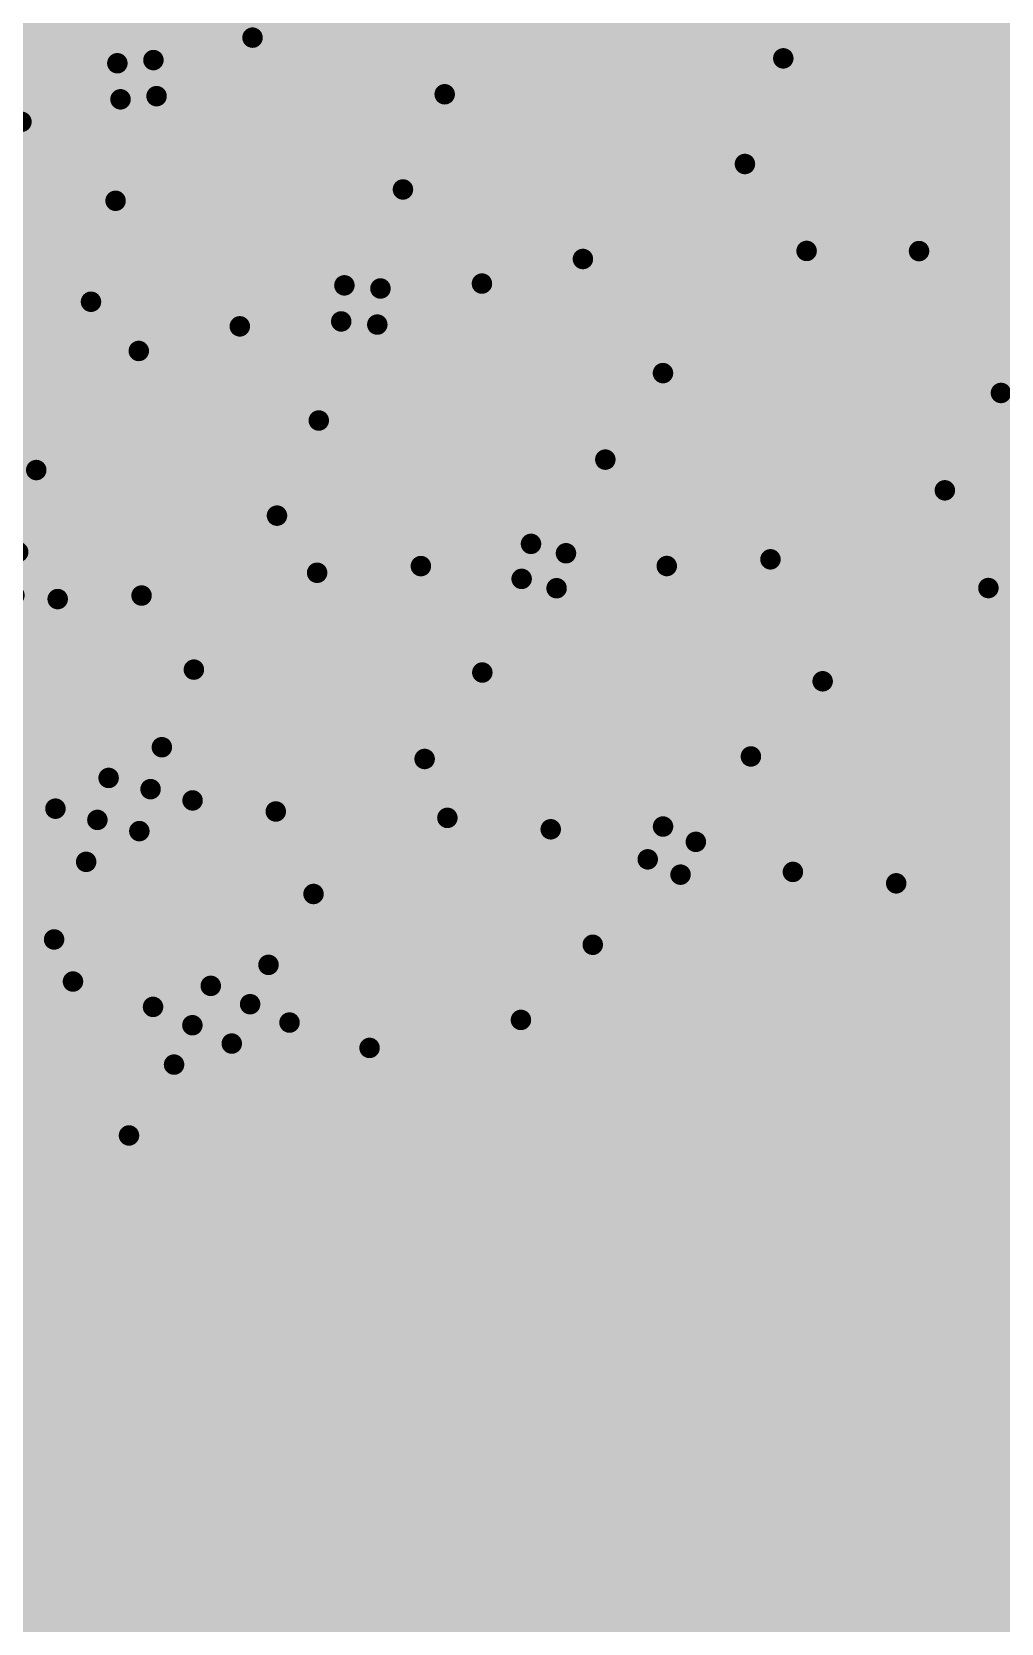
# Model space of a CAD drawing. Header units: millimetres. Extents: x 169 to 355, y 129 to 253.
# Drawn here: x 317.95 to 322.68, y 156.49 to 164.26 of the extents above; entities that cross this region are included whole.
import ezdxf

# ---------------------------------------------------------------- set-up
doc = ezdxf.new("R2010")
doc.units = ezdxf.units.MM
for name, color, linetype in [('BottomLayer', 5, 'Continuous'), ('BottomOverlay', 54, 'Continuous'), ('BottomPaste', 16, 'Continuous'), ('BottomSolder', 6, 'Continuous'), ('Mechanical1', 6, 'Continuous'), ('Mechanical15', 56, 'Continuous'), ('TopOverlay', 2, 'Continuous')]:
    doc.layers.add(name, color=color, linetype=linetype)

# ---------------------------------------------------------------- blocks, each defined once
blk = doc.blocks.new('R0603_NOSILK_B_962')
at = {"layer": 'BottomLayer'}
for points in [[(-0.45, -0.45), (-0.45, 0.45), (-1.05, -0.45), (-1.05, 0.45)], [(1.1, -0.45), (1.1, 0.45), (0.5, -0.45), (0.5, 0.45)]]:
    blk.add_solid(points, dxfattribs=at)
at = {"layer": 'BottomPaste'}
for points in [[(-0.45, -0.45), (-0.45, 0.45), (-1.05, -0.45), (-1.05, 0.45)], [(1.1, -0.45), (1.1, 0.45), (0.5, -0.45), (0.5, 0.45)]]:
    blk.add_solid(points, dxfattribs=at)
at = {"layer": 'BottomSolder'}
for points in [[(-0.3484, -0.5516), (-0.3484, 0.5516), (-1.1516, -0.5516), (-1.1516, 0.5516)], [(1.2016, -0.5516), (1.2016, 0.5516), (0.3984, -0.5516), (0.3984, 0.5516)]]:
    blk.add_solid(points, dxfattribs=at)
at = {"layer": 'Mechanical1', "const_width": 0.1}
for points in [[(-0.7999, 0.3998), (0.8002, 0.3998)], [(-0.7999, 0.3998), (-0.7999, -0.4002)], [(0.8002, 0.3998), (0.8002, -0.4002)], [(-0.7999, -0.4002), (0.8002, -0.4002)]]:
    blk.add_lwpolyline(points, dxfattribs=at)
at = {"layer": 'Mechanical1', "const_width": 0.05}
for points in [[(-0.8249, 0.3998, 1), (-0.7749, 0.3998, 1)], [(-0.8249, 0.3998, 1), (-0.7749, 0.3998, 1)], [(0.7752, 0.3998, 1), (0.8252, 0.3998, 1)], [(0.7752, 0.3998, 1), (0.8252, 0.3998, 1)], [(-0.8249, -0.4002, 1), (-0.7749, -0.4002, 1)], [(-0.8249, -0.4002, 1), (-0.7749, -0.4002, 1)], [(0.7752, -0.4002, 1), (0.8252, -0.4002, 1)], [(0.7752, -0.4002, 1), (0.8252, -0.4002, 1)]]:
    blk.add_lwpolyline(points, format="xyb", close=True, dxfattribs=at)
at = {"layer": 'Mechanical15', "const_width": 0.1}
for points in [[(-1.275, 0.675), (1.325, 0.675)], [(-1.275, 0.675), (-1.275, -0.675)], [(1.325, 0.675), (1.325, -0.675)], [(0, 0.15), (0, -0.15)], [(-0.15, 0), (0.15, 0)], [(-1.275, -0.675), (1.325, -0.675)]]:
    blk.add_lwpolyline(points, dxfattribs=at)
at = {"layer": 'Mechanical15', "const_width": 0.05}
for points in [[(-1.3, 0.675, 1), (-1.25, 0.675, 1)], [(-1.3, 0.675, 1), (-1.25, 0.675, 1)], [(1.3, 0.675, 1), (1.35, 0.675, 1)], [(1.3, 0.675, 1), (1.35, 0.675, 1)], [(-0.025, 0.15, 1), (0.025, 0.15, 1)], [(-0.175, 0, 1), (-0.125, 0, 1)], [(0.125, 0, 1), (0.175, 0, 1)], [(-0.025, -0.15, 1), (0.025, -0.15, 1)], [(-1.3, -0.675, 1), (-1.25, -0.675, 1)], [(-1.3, -0.675, 1), (-1.25, -0.675, 1)], [(1.3, -0.675, 1), (1.35, -0.675, 1)], [(1.3, -0.675, 1), (1.35, -0.675, 1)]]:
    blk.add_lwpolyline(points, format="xyb", close=True, dxfattribs=at)
blk = doc.blocks.new('R0603_NOSILK_B_963')
at = {"layer": 'BottomLayer'}
for points in [[(-0.45, -0.45), (-0.45, 0.45), (-1.05, -0.45), (-1.05, 0.45)], [(1.1, -0.45), (1.1, 0.45), (0.5, -0.45), (0.5, 0.45)]]:
    blk.add_solid(points, dxfattribs=at)
at = {"layer": 'BottomPaste'}
for points in [[(-0.45, -0.45), (-0.45, 0.45), (-1.05, -0.45), (-1.05, 0.45)], [(1.1, -0.45), (1.1, 0.45), (0.5, -0.45), (0.5, 0.45)]]:
    blk.add_solid(points, dxfattribs=at)
at = {"layer": 'BottomSolder'}
for points in [[(-0.3484, -0.5516), (-0.3484, 0.5516), (-1.1516, -0.5516), (-1.1516, 0.5516)], [(1.2016, -0.5516), (1.2016, 0.5516), (0.3984, -0.5516), (0.3984, 0.5516)]]:
    blk.add_solid(points, dxfattribs=at)
at = {"layer": 'Mechanical1', "const_width": 0.1}
for points in [[(-0.7999, 0.3998), (0.8002, 0.3998)], [(-0.7999, 0.3998), (-0.7999, -0.4002)], [(0.8002, 0.3998), (0.8002, -0.4002)], [(-0.7999, -0.4002), (0.8002, -0.4002)]]:
    blk.add_lwpolyline(points, dxfattribs=at)
at = {"layer": 'Mechanical1', "const_width": 0.05}
for points in [[(-0.8249, 0.3998, 1), (-0.7749, 0.3998, 1)], [(-0.8249, 0.3998, 1), (-0.7749, 0.3998, 1)], [(0.7752, 0.3998, 1), (0.8252, 0.3998, 1)], [(0.7752, 0.3998, 1), (0.8252, 0.3998, 1)], [(-0.8249, -0.4002, 1), (-0.7749, -0.4002, 1)], [(-0.8249, -0.4002, 1), (-0.7749, -0.4002, 1)], [(0.7752, -0.4002, 1), (0.8252, -0.4002, 1)], [(0.7752, -0.4002, 1), (0.8252, -0.4002, 1)]]:
    blk.add_lwpolyline(points, format="xyb", close=True, dxfattribs=at)
at = {"layer": 'Mechanical15', "const_width": 0.1}
for points in [[(-1.275, 0.675), (1.325, 0.675)], [(-1.275, 0.675), (-1.275, -0.675)], [(1.325, 0.675), (1.325, -0.675)], [(0, 0.15), (0, -0.15)], [(-0.15, 0), (0.15, 0)], [(-1.275, -0.675), (1.325, -0.675)]]:
    blk.add_lwpolyline(points, dxfattribs=at)
at = {"layer": 'Mechanical15', "const_width": 0.05}
for points in [[(-1.3, 0.675, 1), (-1.25, 0.675, 1)], [(-1.3, 0.675, 1), (-1.25, 0.675, 1)], [(1.3, 0.675, 1), (1.35, 0.675, 1)], [(1.3, 0.675, 1), (1.35, 0.675, 1)], [(-0.025, 0.15, 1), (0.025, 0.15, 1)], [(-0.175, 0, 1), (-0.125, 0, 1)], [(0.125, 0, 1), (0.175, 0, 1)], [(-0.025, -0.15, 1), (0.025, -0.15, 1)], [(-1.3, -0.675, 1), (-1.25, -0.675, 1)], [(-1.3, -0.675, 1), (-1.25, -0.675, 1)], [(1.3, -0.675, 1), (1.35, -0.675, 1)], [(1.3, -0.675, 1), (1.35, -0.675, 1)]]:
    blk.add_lwpolyline(points, format="xyb", close=True, dxfattribs=at)
blk = doc.blocks.new('R0603_NOSILK_B_964')
at = {"layer": 'BottomLayer'}
for points in [[(-0.45, -0.45), (-0.45, 0.45), (-1.05, -0.45), (-1.05, 0.45)], [(1.1, -0.45), (1.1, 0.45), (0.5, -0.45), (0.5, 0.45)]]:
    blk.add_solid(points, dxfattribs=at)
at = {"layer": 'BottomPaste'}
for points in [[(-0.45, -0.45), (-0.45, 0.45), (-1.05, -0.45), (-1.05, 0.45)], [(1.1, -0.45), (1.1, 0.45), (0.5, -0.45), (0.5, 0.45)]]:
    blk.add_solid(points, dxfattribs=at)
at = {"layer": 'BottomSolder'}
for points in [[(-0.3484, -0.5516), (-0.3484, 0.5516), (-1.1516, -0.5516), (-1.1516, 0.5516)], [(1.2016, -0.5516), (1.2016, 0.5516), (0.3984, -0.5516), (0.3984, 0.5516)]]:
    blk.add_solid(points, dxfattribs=at)
at = {"layer": 'Mechanical1', "const_width": 0.1}
for points in [[(-0.7999, 0.3998), (0.8002, 0.3998)], [(-0.7999, 0.3998), (-0.7999, -0.4002)], [(0.8002, 0.3998), (0.8002, -0.4002)], [(-0.7999, -0.4002), (0.8002, -0.4002)]]:
    blk.add_lwpolyline(points, dxfattribs=at)
at = {"layer": 'Mechanical1', "const_width": 0.05}
for points in [[(-0.8249, 0.3998, 1), (-0.7749, 0.3998, 1)], [(-0.8249, 0.3998, 1), (-0.7749, 0.3998, 1)], [(0.7752, 0.3998, 1), (0.8252, 0.3998, 1)], [(0.7752, 0.3998, 1), (0.8252, 0.3998, 1)], [(-0.8249, -0.4002, 1), (-0.7749, -0.4002, 1)], [(-0.8249, -0.4002, 1), (-0.7749, -0.4002, 1)], [(0.7752, -0.4002, 1), (0.8252, -0.4002, 1)], [(0.7752, -0.4002, 1), (0.8252, -0.4002, 1)]]:
    blk.add_lwpolyline(points, format="xyb", close=True, dxfattribs=at)
at = {"layer": 'Mechanical15', "const_width": 0.1}
for points in [[(-1.275, 0.675), (1.325, 0.675)], [(-1.275, 0.675), (-1.275, -0.675)], [(1.325, 0.675), (1.325, -0.675)], [(0, 0.15), (0, -0.15)], [(-0.15, 0), (0.15, 0)], [(-1.275, -0.675), (1.325, -0.675)]]:
    blk.add_lwpolyline(points, dxfattribs=at)
at = {"layer": 'Mechanical15', "const_width": 0.05}
for points in [[(-1.3, 0.675, 1), (-1.25, 0.675, 1)], [(-1.3, 0.675, 1), (-1.25, 0.675, 1)], [(1.3, 0.675, 1), (1.35, 0.675, 1)], [(1.3, 0.675, 1), (1.35, 0.675, 1)], [(-0.025, 0.15, 1), (0.025, 0.15, 1)], [(-0.175, 0, 1), (-0.125, 0, 1)], [(0.125, 0, 1), (0.175, 0, 1)], [(-0.025, -0.15, 1), (0.025, -0.15, 1)], [(-1.3, -0.675, 1), (-1.25, -0.675, 1)], [(-1.3, -0.675, 1), (-1.25, -0.675, 1)], [(1.3, -0.675, 1), (1.35, -0.675, 1)], [(1.3, -0.675, 1), (1.35, -0.675, 1)]]:
    blk.add_lwpolyline(points, format="xyb", close=True, dxfattribs=at)
blk = doc.blocks.new('R0402_NOSILK_B_965')
at = {"layer": 'BottomLayer'}
for points in [[(-0.25, -0.3), (-0.25, 0.3), (-0.75, -0.3), (-0.75, 0.3)], [(0.75, -0.3), (0.75, 0.3), (0.25, -0.3), (0.25, 0.3)]]:
    blk.add_solid(points, dxfattribs=at)
at = {"layer": 'BottomPaste'}
for points in [[(-0.25, -0.3), (-0.25, 0.3), (-0.75, -0.3), (-0.75, 0.3)], [(0.75, -0.3), (0.75, 0.3), (0.25, -0.3), (0.25, 0.3)]]:
    blk.add_solid(points, dxfattribs=at)
at = {"layer": 'BottomSolder'}
for points in [[(-0.1484, -0.4016), (-0.1484, 0.4016), (-0.8516, -0.4016), (-0.8516, 0.4016)], [(0.8516, -0.4016), (0.8516, 0.4016), (0.1484, -0.4016), (0.1484, 0.4016)]]:
    blk.add_solid(points, dxfattribs=at)
at = {"layer": 'Mechanical1', "const_width": 0.1}
for points in [[(-0.52, 0.2999), (-0.52, -0.3001)], [(-0.52, 0.2999), (0.5201, 0.2999)], [(0.5201, 0.2999), (0.5201, -0.3001)], [(-0.52, -0.3001), (0.5201, -0.3001)]]:
    blk.add_lwpolyline(points, dxfattribs=at)
at = {"layer": 'Mechanical1', "const_width": 0.05}
for points in [[(-0.545, 0.2999, 1), (-0.495, 0.2999, 1)], [(-0.545, 0.2999, 1), (-0.495, 0.2999, 1)], [(0.4951, 0.2999, 1), (0.5451, 0.2999, 1)], [(0.4951, 0.2999, 1), (0.5451, 0.2999, 1)], [(-0.545, -0.3001, 1), (-0.495, -0.3001, 1)], [(-0.545, -0.3001, 1), (-0.495, -0.3001, 1)], [(0.4951, -0.3001, 1), (0.5451, -0.3001, 1)], [(0.4951, -0.3001, 1), (0.5451, -0.3001, 1)]]:
    blk.add_lwpolyline(points, format="xyb", close=True, dxfattribs=at)
at = {"layer": 'Mechanical15', "const_width": 0.1}
for points in [[(-0.975, 0.525), (-0.975, -0.525)], [(-0.975, 0.525), (0.975, 0.525)], [(0.975, 0.525), (0.975, -0.525)], [(0, 0.125), (0, -0.125)], [(-0.125, 0), (0.125, 0)], [(-0.975, -0.525), (0.975, -0.525)]]:
    blk.add_lwpolyline(points, dxfattribs=at)
at = {"layer": 'Mechanical15', "const_width": 0.05}
for points in [[(-1, 0.525, 1), (-0.95, 0.525, 1)], [(-1, 0.525, 1), (-0.95, 0.525, 1)], [(0.95, 0.525, 1), (1, 0.525, 1)], [(0.95, 0.525, 1), (1, 0.525, 1)], [(-0.025, 0.125, 1), (0.025, 0.125, 1)], [(-0.15, 0, 1), (-0.1, 0, 1)], [(0.1, 0, 1), (0.15, 0, 1)], [(-0.025, -0.125, 1), (0.025, -0.125, 1)], [(-1, -0.525, 1), (-0.95, -0.525, 1)], [(-1, -0.525, 1), (-0.95, -0.525, 1)], [(0.95, -0.525, 1), (1, -0.525, 1)], [(0.95, -0.525, 1), (1, -0.525, 1)]]:
    blk.add_lwpolyline(points, format="xyb", close=True, dxfattribs=at)
blk = doc.blocks.new('R0402_NOSILK_B_966')
at = {"layer": 'BottomLayer'}
for points in [[(-0.25, -0.3), (-0.25, 0.3), (-0.75, -0.3), (-0.75, 0.3)], [(0.75, -0.3), (0.75, 0.3), (0.25, -0.3), (0.25, 0.3)]]:
    blk.add_solid(points, dxfattribs=at)
at = {"layer": 'BottomPaste'}
for points in [[(-0.25, -0.3), (-0.25, 0.3), (-0.75, -0.3), (-0.75, 0.3)], [(0.75, -0.3), (0.75, 0.3), (0.25, -0.3), (0.25, 0.3)]]:
    blk.add_solid(points, dxfattribs=at)
at = {"layer": 'BottomSolder'}
for points in [[(-0.1484, -0.4016), (-0.1484, 0.4016), (-0.8516, -0.4016), (-0.8516, 0.4016)], [(0.8516, -0.4016), (0.8516, 0.4016), (0.1484, -0.4016), (0.1484, 0.4016)]]:
    blk.add_solid(points, dxfattribs=at)
at = {"layer": 'Mechanical1', "const_width": 0.1}
for points in [[(-0.52, 0.2999), (-0.52, -0.3001)], [(-0.52, 0.2999), (0.5201, 0.2999)], [(0.5201, 0.2999), (0.5201, -0.3001)], [(-0.52, -0.3001), (0.5201, -0.3001)]]:
    blk.add_lwpolyline(points, dxfattribs=at)
at = {"layer": 'Mechanical1', "const_width": 0.05}
for points in [[(-0.545, 0.2999, 1), (-0.495, 0.2999, 1)], [(-0.545, 0.2999, 1), (-0.495, 0.2999, 1)], [(0.4951, 0.2999, 1), (0.5451, 0.2999, 1)], [(0.4951, 0.2999, 1), (0.5451, 0.2999, 1)], [(-0.545, -0.3001, 1), (-0.495, -0.3001, 1)], [(-0.545, -0.3001, 1), (-0.495, -0.3001, 1)], [(0.4951, -0.3001, 1), (0.5451, -0.3001, 1)], [(0.4951, -0.3001, 1), (0.5451, -0.3001, 1)]]:
    blk.add_lwpolyline(points, format="xyb", close=True, dxfattribs=at)
at = {"layer": 'Mechanical15', "const_width": 0.1}
for points in [[(-0.975, 0.525), (-0.975, -0.525)], [(-0.975, 0.525), (0.975, 0.525)], [(0.975, 0.525), (0.975, -0.525)], [(0, 0.125), (0, -0.125)], [(-0.125, 0), (0.125, 0)], [(-0.975, -0.525), (0.975, -0.525)]]:
    blk.add_lwpolyline(points, dxfattribs=at)
at = {"layer": 'Mechanical15', "const_width": 0.05}
for points in [[(-1, 0.525, 1), (-0.95, 0.525, 1)], [(-1, 0.525, 1), (-0.95, 0.525, 1)], [(0.95, 0.525, 1), (1, 0.525, 1)], [(0.95, 0.525, 1), (1, 0.525, 1)], [(-0.025, 0.125, 1), (0.025, 0.125, 1)], [(-0.15, 0, 1), (-0.1, 0, 1)], [(0.1, 0, 1), (0.15, 0, 1)], [(-0.025, -0.125, 1), (0.025, -0.125, 1)], [(-1, -0.525, 1), (-0.95, -0.525, 1)], [(-1, -0.525, 1), (-0.95, -0.525, 1)], [(0.95, -0.525, 1), (1, -0.525, 1)], [(0.95, -0.525, 1), (1, -0.525, 1)]]:
    blk.add_lwpolyline(points, format="xyb", close=True, dxfattribs=at)
blk = doc.blocks.new('R0402_NOSILK_B_967')
at = {"layer": 'BottomLayer'}
for points in [[(-0.25, -0.3), (-0.25, 0.3), (-0.75, -0.3), (-0.75, 0.3)], [(0.75, -0.3), (0.75, 0.3), (0.25, -0.3), (0.25, 0.3)]]:
    blk.add_solid(points, dxfattribs=at)
at = {"layer": 'BottomPaste'}
for points in [[(-0.25, -0.3), (-0.25, 0.3), (-0.75, -0.3), (-0.75, 0.3)], [(0.75, -0.3), (0.75, 0.3), (0.25, -0.3), (0.25, 0.3)]]:
    blk.add_solid(points, dxfattribs=at)
at = {"layer": 'BottomSolder'}
for points in [[(-0.1484, -0.4016), (-0.1484, 0.4016), (-0.8516, -0.4016), (-0.8516, 0.4016)], [(0.8516, -0.4016), (0.8516, 0.4016), (0.1484, -0.4016), (0.1484, 0.4016)]]:
    blk.add_solid(points, dxfattribs=at)
at = {"layer": 'Mechanical1', "const_width": 0.1}
for points in [[(-0.52, 0.2999), (-0.52, -0.3001)], [(-0.52, 0.2999), (0.5201, 0.2999)], [(0.5201, 0.2999), (0.5201, -0.3001)], [(-0.52, -0.3001), (0.5201, -0.3001)]]:
    blk.add_lwpolyline(points, dxfattribs=at)
at = {"layer": 'Mechanical1', "const_width": 0.05}
for points in [[(-0.545, 0.2999, 1), (-0.495, 0.2999, 1)], [(-0.545, 0.2999, 1), (-0.495, 0.2999, 1)], [(0.4951, 0.2999, 1), (0.5451, 0.2999, 1)], [(0.4951, 0.2999, 1), (0.5451, 0.2999, 1)], [(-0.545, -0.3001, 1), (-0.495, -0.3001, 1)], [(-0.545, -0.3001, 1), (-0.495, -0.3001, 1)], [(0.4951, -0.3001, 1), (0.5451, -0.3001, 1)], [(0.4951, -0.3001, 1), (0.5451, -0.3001, 1)]]:
    blk.add_lwpolyline(points, format="xyb", close=True, dxfattribs=at)
at = {"layer": 'Mechanical15', "const_width": 0.1}
for points in [[(-0.975, 0.525), (-0.975, -0.525)], [(-0.975, 0.525), (0.975, 0.525)], [(0.975, 0.525), (0.975, -0.525)], [(0, 0.125), (0, -0.125)], [(-0.125, 0), (0.125, 0)], [(-0.975, -0.525), (0.975, -0.525)]]:
    blk.add_lwpolyline(points, dxfattribs=at)
at = {"layer": 'Mechanical15', "const_width": 0.05}
for points in [[(-1, 0.525, 1), (-0.95, 0.525, 1)], [(-1, 0.525, 1), (-0.95, 0.525, 1)], [(0.95, 0.525, 1), (1, 0.525, 1)], [(0.95, 0.525, 1), (1, 0.525, 1)], [(-0.025, 0.125, 1), (0.025, 0.125, 1)], [(-0.15, 0, 1), (-0.1, 0, 1)], [(0.1, 0, 1), (0.15, 0, 1)], [(-0.025, -0.125, 1), (0.025, -0.125, 1)], [(-1, -0.525, 1), (-0.95, -0.525, 1)], [(-1, -0.525, 1), (-0.95, -0.525, 1)], [(0.95, -0.525, 1), (1, -0.525, 1)], [(0.95, -0.525, 1), (1, -0.525, 1)]]:
    blk.add_lwpolyline(points, format="xyb", close=True, dxfattribs=at)
blk = doc.blocks.new('R0402_NOSILK_B_968')
at = {"layer": 'BottomLayer'}
for points in [[(-0.25, -0.3), (-0.25, 0.3), (-0.75, -0.3), (-0.75, 0.3)], [(0.75, -0.3), (0.75, 0.3), (0.25, -0.3), (0.25, 0.3)]]:
    blk.add_solid(points, dxfattribs=at)
at = {"layer": 'BottomPaste'}
for points in [[(-0.25, -0.3), (-0.25, 0.3), (-0.75, -0.3), (-0.75, 0.3)], [(0.75, -0.3), (0.75, 0.3), (0.25, -0.3), (0.25, 0.3)]]:
    blk.add_solid(points, dxfattribs=at)
at = {"layer": 'BottomSolder'}
for points in [[(-0.1484, -0.4016), (-0.1484, 0.4016), (-0.8516, -0.4016), (-0.8516, 0.4016)], [(0.8516, -0.4016), (0.8516, 0.4016), (0.1484, -0.4016), (0.1484, 0.4016)]]:
    blk.add_solid(points, dxfattribs=at)
at = {"layer": 'Mechanical1', "const_width": 0.1}
for points in [[(-0.52, -0.3001), (-0.52, 0.2999)], [(-0.52, 0.2999), (0.5201, 0.2999)], [(0.5201, -0.3001), (0.5201, 0.2999)], [(-0.52, -0.3001), (0.5201, -0.3001)]]:
    blk.add_lwpolyline(points, dxfattribs=at)
at = {"layer": 'Mechanical1', "const_width": 0.05}
for points in [[(-0.545, 0.2999, 1), (-0.495, 0.2999, 1)], [(-0.545, 0.2999, 1), (-0.495, 0.2999, 1)], [(0.4951, 0.2999, 1), (0.5451, 0.2999, 1)], [(0.4951, 0.2999, 1), (0.5451, 0.2999, 1)], [(-0.545, -0.3001, 1), (-0.495, -0.3001, 1)], [(-0.545, -0.3001, 1), (-0.495, -0.3001, 1)], [(0.4951, -0.3001, 1), (0.5451, -0.3001, 1)], [(0.4951, -0.3001, 1), (0.5451, -0.3001, 1)]]:
    blk.add_lwpolyline(points, format="xyb", close=True, dxfattribs=at)
at = {"layer": 'Mechanical15', "const_width": 0.1}
for points in [[(-0.975, -0.525), (-0.975, 0.525)], [(-0.975, 0.525), (0.975, 0.525)], [(0.975, -0.525), (0.975, 0.525)], [(0, -0.125), (0, 0.125)], [(-0.125, 0), (0.125, 0)], [(-0.975, -0.525), (0.975, -0.525)]]:
    blk.add_lwpolyline(points, dxfattribs=at)
at = {"layer": 'Mechanical15', "const_width": 0.05}
for points in [[(-1, 0.525, 1), (-0.95, 0.525, 1)], [(-1, 0.525, 1), (-0.95, 0.525, 1)], [(0.95, 0.525, 1), (1, 0.525, 1)], [(0.95, 0.525, 1), (1, 0.525, 1)], [(-0.025, 0.125, 1), (0.025, 0.125, 1)], [(-0.15, 0, 1), (-0.1, 0, 1)], [(0.1, 0, 1), (0.15, 0, 1)], [(-0.025, -0.125, 1), (0.025, -0.125, 1)], [(-1, -0.525, 1), (-0.95, -0.525, 1)], [(-1, -0.525, 1), (-0.95, -0.525, 1)], [(0.95, -0.525, 1), (1, -0.525, 1)], [(0.95, -0.525, 1), (1, -0.525, 1)]]:
    blk.add_lwpolyline(points, format="xyb", close=True, dxfattribs=at)
blk = doc.blocks.new('R0402_NOSILK_B_972')
at = {"layer": 'BottomLayer'}
for points in [[(-0.25, -0.3), (-0.25, 0.3), (-0.75, -0.3), (-0.75, 0.3)], [(0.75, -0.3), (0.75, 0.3), (0.25, -0.3), (0.25, 0.3)]]:
    blk.add_solid(points, dxfattribs=at)
at = {"layer": 'BottomPaste'}
for points in [[(-0.25, -0.3), (-0.25, 0.3), (-0.75, -0.3), (-0.75, 0.3)], [(0.75, -0.3), (0.75, 0.3), (0.25, -0.3), (0.25, 0.3)]]:
    blk.add_solid(points, dxfattribs=at)
at = {"layer": 'BottomSolder'}
for points in [[(-0.1484, -0.4016), (-0.1484, 0.4016), (-0.8516, -0.4016), (-0.8516, 0.4016)], [(0.8516, -0.4016), (0.8516, 0.4016), (0.1484, -0.4016), (0.1484, 0.4016)]]:
    blk.add_solid(points, dxfattribs=at)
at = {"layer": 'Mechanical1', "const_width": 0.1}
for points in [[(-0.52, 0.2999), (-0.52, -0.3001)], [(-0.52, 0.2999), (0.5201, 0.2999)], [(0.5201, 0.2999), (0.5201, -0.3001)], [(-0.52, -0.3001), (0.5201, -0.3001)]]:
    blk.add_lwpolyline(points, dxfattribs=at)
at = {"layer": 'Mechanical1', "const_width": 0.05}
for points in [[(-0.545, 0.2999, 1), (-0.495, 0.2999, 1)], [(-0.545, 0.2999, 1), (-0.495, 0.2999, 1)], [(0.4951, 0.2999, 1), (0.5451, 0.2999, 1)], [(0.4951, 0.2999, 1), (0.5451, 0.2999, 1)], [(-0.545, -0.3001, 1), (-0.495, -0.3001, 1)], [(-0.545, -0.3001, 1), (-0.495, -0.3001, 1)], [(0.4951, -0.3001, 1), (0.5451, -0.3001, 1)], [(0.4951, -0.3001, 1), (0.5451, -0.3001, 1)]]:
    blk.add_lwpolyline(points, format="xyb", close=True, dxfattribs=at)
at = {"layer": 'Mechanical15', "const_width": 0.1}
for points in [[(-0.975, 0.525), (-0.975, -0.525)], [(-0.975, 0.525), (0.975, 0.525)], [(0.975, 0.525), (0.975, -0.525)], [(0, 0.125), (0, -0.125)], [(-0.125, 0), (0.125, 0)], [(-0.975, -0.525), (0.975, -0.525)]]:
    blk.add_lwpolyline(points, dxfattribs=at)
at = {"layer": 'Mechanical15', "const_width": 0.05}
for points in [[(-1, 0.525, 1), (-0.95, 0.525, 1)], [(-1, 0.525, 1), (-0.95, 0.525, 1)], [(0.95, 0.525, 1), (1, 0.525, 1)], [(0.95, 0.525, 1), (1, 0.525, 1)], [(-0.025, 0.125, 1), (0.025, 0.125, 1)], [(-0.15, 0, 1), (-0.1, 0, 1)], [(0.1, 0, 1), (0.15, 0, 1)], [(-0.025, -0.125, 1), (0.025, -0.125, 1)], [(-1, -0.525, 1), (-0.95, -0.525, 1)], [(-1, -0.525, 1), (-0.95, -0.525, 1)], [(0.95, -0.525, 1), (1, -0.525, 1)], [(0.95, -0.525, 1), (1, -0.525, 1)]]:
    blk.add_lwpolyline(points, format="xyb", close=True, dxfattribs=at)
blk = doc.blocks.new('R0402_NOSILK_B_980')
at = {"layer": 'BottomLayer'}
for points in [[(-0.25, -0.3), (-0.25, 0.3), (-0.75, -0.3), (-0.75, 0.3)], [(0.75, -0.3), (0.75, 0.3), (0.25, -0.3), (0.25, 0.3)]]:
    blk.add_solid(points, dxfattribs=at)
at = {"layer": 'BottomPaste'}
for points in [[(-0.25, -0.3), (-0.25, 0.3), (-0.75, -0.3), (-0.75, 0.3)], [(0.75, -0.3), (0.75, 0.3), (0.25, -0.3), (0.25, 0.3)]]:
    blk.add_solid(points, dxfattribs=at)
at = {"layer": 'BottomSolder'}
for points in [[(-0.1484, -0.4016), (-0.1484, 0.4016), (-0.8516, -0.4016), (-0.8516, 0.4016)], [(0.8516, -0.4016), (0.8516, 0.4016), (0.1484, -0.4016), (0.1484, 0.4016)]]:
    blk.add_solid(points, dxfattribs=at)
at = {"layer": 'Mechanical1', "const_width": 0.1}
for points in [[(-0.52, 0.2999), (-0.52, -0.3001)], [(-0.52, 0.2999), (0.5201, 0.2999)], [(0.5201, 0.2999), (0.5201, -0.3001)], [(-0.52, -0.3001), (0.5201, -0.3001)]]:
    blk.add_lwpolyline(points, dxfattribs=at)
at = {"layer": 'Mechanical1', "const_width": 0.05}
for points in [[(-0.545, 0.2999, 1), (-0.495, 0.2999, 1)], [(-0.545, 0.2999, 1), (-0.495, 0.2999, 1)], [(0.4951, 0.2999, 1), (0.5451, 0.2999, 1)], [(0.4951, 0.2999, 1), (0.5451, 0.2999, 1)], [(-0.545, -0.3001, 1), (-0.495, -0.3001, 1)], [(-0.545, -0.3001, 1), (-0.495, -0.3001, 1)], [(0.4951, -0.3001, 1), (0.5451, -0.3001, 1)], [(0.4951, -0.3001, 1), (0.5451, -0.3001, 1)]]:
    blk.add_lwpolyline(points, format="xyb", close=True, dxfattribs=at)
at = {"layer": 'Mechanical15', "const_width": 0.1}
for points in [[(-0.975, 0.525), (-0.975, -0.525)], [(-0.975, 0.525), (0.975, 0.525)], [(0.975, 0.525), (0.975, -0.525)], [(0, 0.125), (0, -0.125)], [(-0.125, 0), (0.125, 0)], [(-0.975, -0.525), (0.975, -0.525)]]:
    blk.add_lwpolyline(points, dxfattribs=at)
at = {"layer": 'Mechanical15', "const_width": 0.05}
for points in [[(-1, 0.525, 1), (-0.95, 0.525, 1)], [(-1, 0.525, 1), (-0.95, 0.525, 1)], [(0.95, 0.525, 1), (1, 0.525, 1)], [(0.95, 0.525, 1), (1, 0.525, 1)], [(-0.025, 0.125, 1), (0.025, 0.125, 1)], [(-0.15, 0, 1), (-0.1, 0, 1)], [(0.1, 0, 1), (0.15, 0, 1)], [(-0.025, -0.125, 1), (0.025, -0.125, 1)], [(-1, -0.525, 1), (-0.95, -0.525, 1)], [(-1, -0.525, 1), (-0.95, -0.525, 1)], [(0.95, -0.525, 1), (1, -0.525, 1)], [(0.95, -0.525, 1), (1, -0.525, 1)]]:
    blk.add_lwpolyline(points, format="xyb", close=True, dxfattribs=at)
blk = doc.blocks.new('R0402_NOSILK_B_988')
at = {"layer": 'BottomLayer'}
for points in [[(-0.25, -0.3), (-0.25, 0.3), (-0.75, -0.3), (-0.75, 0.3)], [(0.75, -0.3), (0.75, 0.3), (0.25, -0.3), (0.25, 0.3)]]:
    blk.add_solid(points, dxfattribs=at)
at = {"layer": 'BottomPaste'}
for points in [[(-0.25, -0.3), (-0.25, 0.3), (-0.75, -0.3), (-0.75, 0.3)], [(0.75, -0.3), (0.75, 0.3), (0.25, -0.3), (0.25, 0.3)]]:
    blk.add_solid(points, dxfattribs=at)
at = {"layer": 'BottomSolder'}
for points in [[(-0.1484, -0.4016), (-0.1484, 0.4016), (-0.8516, -0.4016), (-0.8516, 0.4016)], [(0.8516, -0.4016), (0.8516, 0.4016), (0.1484, -0.4016), (0.1484, 0.4016)]]:
    blk.add_solid(points, dxfattribs=at)
at = {"layer": 'Mechanical1', "const_width": 0.1}
for points in [[(-0.52, 0.2999), (-0.52, -0.3001)], [(-0.52, 0.2999), (0.5201, 0.2999)], [(0.5201, 0.2999), (0.5201, -0.3001)], [(-0.52, -0.3001), (0.5201, -0.3001)]]:
    blk.add_lwpolyline(points, dxfattribs=at)
at = {"layer": 'Mechanical1', "const_width": 0.05}
for points in [[(-0.545, 0.2999, 1), (-0.495, 0.2999, 1)], [(-0.545, 0.2999, 1), (-0.495, 0.2999, 1)], [(0.4951, 0.2999, 1), (0.5451, 0.2999, 1)], [(0.4951, 0.2999, 1), (0.5451, 0.2999, 1)], [(-0.545, -0.3001, 1), (-0.495, -0.3001, 1)], [(-0.545, -0.3001, 1), (-0.495, -0.3001, 1)], [(0.4951, -0.3001, 1), (0.5451, -0.3001, 1)], [(0.4951, -0.3001, 1), (0.5451, -0.3001, 1)]]:
    blk.add_lwpolyline(points, format="xyb", close=True, dxfattribs=at)
at = {"layer": 'Mechanical15', "const_width": 0.1}
for points in [[(-0.975, 0.525), (-0.975, -0.525)], [(-0.975, 0.525), (0.975, 0.525)], [(0.975, 0.525), (0.975, -0.525)], [(0, 0.125), (0, -0.125)], [(-0.125, 0), (0.125, 0)], [(-0.975, -0.525), (0.975, -0.525)]]:
    blk.add_lwpolyline(points, dxfattribs=at)
at = {"layer": 'Mechanical15', "const_width": 0.05}
for points in [[(-1, 0.525, 1), (-0.95, 0.525, 1)], [(-1, 0.525, 1), (-0.95, 0.525, 1)], [(0.95, 0.525, 1), (1, 0.525, 1)], [(0.95, 0.525, 1), (1, 0.525, 1)], [(-0.025, 0.125, 1), (0.025, 0.125, 1)], [(-0.15, 0, 1), (-0.1, 0, 1)], [(0.1, 0, 1), (0.15, 0, 1)], [(-0.025, -0.125, 1), (0.025, -0.125, 1)], [(-1, -0.525, 1), (-0.95, -0.525, 1)], [(-1, -0.525, 1), (-0.95, -0.525, 1)], [(0.95, -0.525, 1), (1, -0.525, 1)], [(0.95, -0.525, 1), (1, -0.525, 1)]]:
    blk.add_lwpolyline(points, format="xyb", close=True, dxfattribs=at)
blk = doc.blocks.new('R0201________B_1002')
at = {"layer": 'BottomLayer'}
for points in [[(-0.075, -0.15), (-0.075, 0.15), (-0.375, -0.15), (-0.375, 0.15)], [(0.375, -0.15), (0.375, 0.15), (0.075, -0.15), (0.075, 0.15)]]:
    blk.add_solid(points, dxfattribs=at)
at = {"layer": 'BottomPaste'}
for points in [[(-0.075, -0.15), (-0.075, 0.15), (-0.375, -0.15), (-0.375, 0.15)], [(0.375, -0.15), (0.375, 0.15), (0.075, -0.15), (0.075, 0.15)]]:
    blk.add_solid(points, dxfattribs=at)
at = {"layer": 'BottomSolder'}
for points in [[(0.0266, -0.2516), (0.0266, 0.2516), (-0.4766, -0.2516), (-0.4766, 0.2516)], [(0.4766, -0.2516), (0.4766, 0.2516), (-0.0266, -0.2516), (-0.0266, 0.2516)]]:
    blk.add_solid(points, dxfattribs=at)
at = {"layer": 'Mechanical1', "const_width": 0.1}
for points in [[(-0.2999, -0.15), (-0.2999, 0.1499)], [(-0.2999, 0.1499), (0.3001, 0.1499)], [(0.3001, -0.15), (0.3001, 0.1499)], [(-0.2999, -0.15), (0.3001, -0.15)]]:
    blk.add_lwpolyline(points, dxfattribs=at)
at = {"layer": 'Mechanical1', "const_width": 0.05}
for points in [[(-0.3249, 0.1499, 1), (-0.2749, 0.1499, 1)], [(-0.3249, 0.1499, 1), (-0.2749, 0.1499, 1)], [(0.2751, 0.1499, 1), (0.3251, 0.1499, 1)], [(0.2751, 0.1499, 1), (0.3251, 0.1499, 1)], [(-0.3249, -0.15, 1), (-0.2749, -0.15, 1)], [(-0.3249, -0.15, 1), (-0.2749, -0.15, 1)], [(0.2751, -0.15, 1), (0.3251, -0.15, 1)], [(0.2751, -0.15, 1), (0.3251, -0.15, 1)]]:
    blk.add_lwpolyline(points, format="xyb", close=True, dxfattribs=at)
at = {"layer": 'Mechanical15', "const_width": 0.1}
for points in [[(-0.625, -0.4), (-0.625, 0.4)], [(-0.625, 0.4), (0.625, 0.4)], [(0.625, -0.4), (0.625, 0.4)], [(0, -0.15), (0, 0.15)], [(-0.15, 0), (0.15, 0)], [(-0.625, -0.4), (0.625, -0.4)]]:
    blk.add_lwpolyline(points, dxfattribs=at)
at = {"layer": 'Mechanical15', "const_width": 0.05}
for points in [[(-0.65, 0.4, 1), (-0.6, 0.4, 1)], [(-0.65, 0.4, 1), (-0.6, 0.4, 1)], [(0.6, 0.4, 1), (0.65, 0.4, 1)], [(0.6, 0.4, 1), (0.65, 0.4, 1)], [(-0.025, 0.15, 1), (0.025, 0.15, 1)], [(-0.175, 0, 1), (-0.125, 0, 1)], [(0.125, 0, 1), (0.175, 0, 1)], [(-0.025, -0.15, 1), (0.025, -0.15, 1)], [(-0.65, -0.4, 1), (-0.6, -0.4, 1)], [(-0.65, -0.4, 1), (-0.6, -0.4, 1)], [(0.6, -0.4, 1), (0.65, -0.4, 1)], [(0.6, -0.4, 1), (0.65, -0.4, 1)]]:
    blk.add_lwpolyline(points, format="xyb", close=True, dxfattribs=at)
blk = doc.blocks.new('R0201________B_1003')
at = {"layer": 'BottomLayer'}
for points in [[(-0.075, -0.15), (-0.075, 0.15), (-0.375, -0.15), (-0.375, 0.15)], [(0.375, -0.15), (0.375, 0.15), (0.075, -0.15), (0.075, 0.15)]]:
    blk.add_solid(points, dxfattribs=at)
at = {"layer": 'BottomPaste'}
for points in [[(-0.075, -0.15), (-0.075, 0.15), (-0.375, -0.15), (-0.375, 0.15)], [(0.375, -0.15), (0.375, 0.15), (0.075, -0.15), (0.075, 0.15)]]:
    blk.add_solid(points, dxfattribs=at)
at = {"layer": 'BottomSolder'}
for points in [[(0.0266, -0.2516), (0.0266, 0.2516), (-0.4766, -0.2516), (-0.4766, 0.2516)], [(0.4766, -0.2516), (0.4766, 0.2516), (-0.0266, -0.2516), (-0.0266, 0.2516)]]:
    blk.add_solid(points, dxfattribs=at)
at = {"layer": 'Mechanical1', "const_width": 0.1}
for points in [[(-0.2999, 0.1499), (-0.2999, -0.15)], [(-0.2999, 0.1499), (0.3001, 0.1499)], [(0.3001, 0.1499), (0.3001, -0.15)], [(-0.2999, -0.15), (0.3001, -0.15)]]:
    blk.add_lwpolyline(points, dxfattribs=at)
at = {"layer": 'Mechanical1', "const_width": 0.05}
for points in [[(-0.3249, 0.1499, 1), (-0.2749, 0.1499, 1)], [(-0.3249, 0.1499, 1), (-0.2749, 0.1499, 1)], [(0.2751, 0.1499, 1), (0.3251, 0.1499, 1)], [(0.2751, 0.1499, 1), (0.3251, 0.1499, 1)], [(-0.3249, -0.15, 1), (-0.2749, -0.15, 1)], [(-0.3249, -0.15, 1), (-0.2749, -0.15, 1)], [(0.2751, -0.15, 1), (0.3251, -0.15, 1)], [(0.2751, -0.15, 1), (0.3251, -0.15, 1)]]:
    blk.add_lwpolyline(points, format="xyb", close=True, dxfattribs=at)
at = {"layer": 'Mechanical15', "const_width": 0.1}
for points in [[(-0.625, 0.4), (-0.625, -0.4)], [(-0.625, 0.4), (0.625, 0.4)], [(0.625, 0.4), (0.625, -0.4)], [(0, 0.15), (0, -0.15)], [(-0.15, 0), (0.15, 0)], [(-0.625, -0.4), (0.625, -0.4)]]:
    blk.add_lwpolyline(points, dxfattribs=at)
at = {"layer": 'Mechanical15', "const_width": 0.05}
for points in [[(-0.65, 0.4, 1), (-0.6, 0.4, 1)], [(-0.65, 0.4, 1), (-0.6, 0.4, 1)], [(0.6, 0.4, 1), (0.65, 0.4, 1)], [(0.6, 0.4, 1), (0.65, 0.4, 1)], [(-0.025, 0.15, 1), (0.025, 0.15, 1)], [(-0.175, 0, 1), (-0.125, 0, 1)], [(0.125, 0, 1), (0.175, 0, 1)], [(-0.025, -0.15, 1), (0.025, -0.15, 1)], [(-0.65, -0.4, 1), (-0.6, -0.4, 1)], [(-0.65, -0.4, 1), (-0.6, -0.4, 1)], [(0.6, -0.4, 1), (0.65, -0.4, 1)], [(0.6, -0.4, 1), (0.65, -0.4, 1)]]:
    blk.add_lwpolyline(points, format="xyb", close=True, dxfattribs=at)
blk = doc.blocks.new('R0201________B_1006')
at = {"layer": 'BottomLayer'}
for points in [[(-0.075, -0.15), (-0.075, 0.15), (-0.375, -0.15), (-0.375, 0.15)], [(0.375, -0.15), (0.375, 0.15), (0.075, -0.15), (0.075, 0.15)]]:
    blk.add_solid(points, dxfattribs=at)
at = {"layer": 'BottomPaste'}
for points in [[(-0.075, -0.15), (-0.075, 0.15), (-0.375, -0.15), (-0.375, 0.15)], [(0.375, -0.15), (0.375, 0.15), (0.075, -0.15), (0.075, 0.15)]]:
    blk.add_solid(points, dxfattribs=at)
at = {"layer": 'BottomSolder'}
for points in [[(0.0266, -0.2516), (0.0266, 0.2516), (-0.4766, -0.2516), (-0.4766, 0.2516)], [(0.4766, -0.2516), (0.4766, 0.2516), (-0.0266, -0.2516), (-0.0266, 0.2516)]]:
    blk.add_solid(points, dxfattribs=at)
at = {"layer": 'Mechanical1', "const_width": 0.1}
for points in [[(-0.2999, 0.1499), (-0.2999, -0.15)], [(-0.2999, 0.1499), (0.3001, 0.1499)], [(0.3001, 0.1499), (0.3001, -0.15)], [(-0.2999, -0.15), (0.3001, -0.15)]]:
    blk.add_lwpolyline(points, dxfattribs=at)
at = {"layer": 'Mechanical1', "const_width": 0.05}
for points in [[(-0.3249, 0.1499, 1), (-0.2749, 0.1499, 1)], [(-0.3249, 0.1499, 1), (-0.2749, 0.1499, 1)], [(0.2751, 0.1499, 1), (0.3251, 0.1499, 1)], [(0.2751, 0.1499, 1), (0.3251, 0.1499, 1)], [(-0.3249, -0.15, 1), (-0.2749, -0.15, 1)], [(-0.3249, -0.15, 1), (-0.2749, -0.15, 1)], [(0.2751, -0.15, 1), (0.3251, -0.15, 1)], [(0.2751, -0.15, 1), (0.3251, -0.15, 1)]]:
    blk.add_lwpolyline(points, format="xyb", close=True, dxfattribs=at)
at = {"layer": 'Mechanical15', "const_width": 0.1}
for points in [[(-0.625, 0.4), (-0.625, -0.4)], [(-0.625, 0.4), (0.625, 0.4)], [(0.625, 0.4), (0.625, -0.4)], [(0, 0.15), (0, -0.15)], [(-0.15, 0), (0.15, 0)], [(-0.625, -0.4), (0.625, -0.4)]]:
    blk.add_lwpolyline(points, dxfattribs=at)
at = {"layer": 'Mechanical15', "const_width": 0.05}
for points in [[(-0.65, 0.4, 1), (-0.6, 0.4, 1)], [(-0.65, 0.4, 1), (-0.6, 0.4, 1)], [(0.6, 0.4, 1), (0.65, 0.4, 1)], [(0.6, 0.4, 1), (0.65, 0.4, 1)], [(-0.025, 0.15, 1), (0.025, 0.15, 1)], [(-0.175, 0, 1), (-0.125, 0, 1)], [(0.125, 0, 1), (0.175, 0, 1)], [(-0.025, -0.15, 1), (0.025, -0.15, 1)], [(-0.65, -0.4, 1), (-0.6, -0.4, 1)], [(-0.65, -0.4, 1), (-0.6, -0.4, 1)], [(0.6, -0.4, 1), (0.65, -0.4, 1)], [(0.6, -0.4, 1), (0.65, -0.4, 1)]]:
    blk.add_lwpolyline(points, format="xyb", close=True, dxfattribs=at)
blk = doc.blocks.new('R0201________B_1007')
at = {"layer": 'BottomLayer'}
for points in [[(-0.075, -0.15), (-0.075, 0.15), (-0.375, -0.15), (-0.375, 0.15)], [(0.375, -0.15), (0.375, 0.15), (0.075, -0.15), (0.075, 0.15)]]:
    blk.add_solid(points, dxfattribs=at)
at = {"layer": 'BottomPaste'}
for points in [[(-0.075, -0.15), (-0.075, 0.15), (-0.375, -0.15), (-0.375, 0.15)], [(0.375, -0.15), (0.375, 0.15), (0.075, -0.15), (0.075, 0.15)]]:
    blk.add_solid(points, dxfattribs=at)
at = {"layer": 'BottomSolder'}
for points in [[(0.0266, -0.2516), (0.0266, 0.2516), (-0.4766, -0.2516), (-0.4766, 0.2516)], [(0.4766, -0.2516), (0.4766, 0.2516), (-0.0266, -0.2516), (-0.0266, 0.2516)]]:
    blk.add_solid(points, dxfattribs=at)
at = {"layer": 'Mechanical1', "const_width": 0.1}
for points in [[(-0.2999, 0.1499), (-0.2999, -0.15)], [(-0.2999, 0.1499), (0.3001, 0.1499)], [(0.3001, 0.1499), (0.3001, -0.15)], [(-0.2999, -0.15), (0.3001, -0.15)]]:
    blk.add_lwpolyline(points, dxfattribs=at)
at = {"layer": 'Mechanical1', "const_width": 0.05}
for points in [[(-0.3249, 0.1499, 1), (-0.2749, 0.1499, 1)], [(-0.3249, 0.1499, 1), (-0.2749, 0.1499, 1)], [(0.2751, 0.1499, 1), (0.3251, 0.1499, 1)], [(0.2751, 0.1499, 1), (0.3251, 0.1499, 1)], [(-0.3249, -0.15, 1), (-0.2749, -0.15, 1)], [(-0.3249, -0.15, 1), (-0.2749, -0.15, 1)], [(0.2751, -0.15, 1), (0.3251, -0.15, 1)], [(0.2751, -0.15, 1), (0.3251, -0.15, 1)]]:
    blk.add_lwpolyline(points, format="xyb", close=True, dxfattribs=at)
at = {"layer": 'Mechanical15', "const_width": 0.1}
for points in [[(-0.625, 0.4), (-0.625, -0.4)], [(-0.625, 0.4), (0.625, 0.4)], [(0.625, 0.4), (0.625, -0.4)], [(0, 0.15), (0, -0.15)], [(-0.15, 0), (0.15, 0)], [(-0.625, -0.4), (0.625, -0.4)]]:
    blk.add_lwpolyline(points, dxfattribs=at)
at = {"layer": 'Mechanical15', "const_width": 0.05}
for points in [[(-0.65, 0.4, 1), (-0.6, 0.4, 1)], [(-0.65, 0.4, 1), (-0.6, 0.4, 1)], [(0.6, 0.4, 1), (0.65, 0.4, 1)], [(0.6, 0.4, 1), (0.65, 0.4, 1)], [(-0.025, 0.15, 1), (0.025, 0.15, 1)], [(-0.175, 0, 1), (-0.125, 0, 1)], [(0.125, 0, 1), (0.175, 0, 1)], [(-0.025, -0.15, 1), (0.025, -0.15, 1)], [(-0.65, -0.4, 1), (-0.6, -0.4, 1)], [(-0.65, -0.4, 1), (-0.6, -0.4, 1)], [(0.6, -0.4, 1), (0.65, -0.4, 1)], [(0.6, -0.4, 1), (0.65, -0.4, 1)]]:
    blk.add_lwpolyline(points, format="xyb", close=True, dxfattribs=at)
blk = doc.blocks.new('R0201________B_1032')
at = {"layer": 'BottomLayer'}
for points in [[(-0.075, -0.15), (-0.075, 0.15), (-0.375, -0.15), (-0.375, 0.15)], [(0.375, -0.15), (0.375, 0.15), (0.075, -0.15), (0.075, 0.15)]]:
    blk.add_solid(points, dxfattribs=at)
at = {"layer": 'BottomPaste'}
for points in [[(-0.075, -0.15), (-0.075, 0.15), (-0.375, -0.15), (-0.375, 0.15)], [(0.375, -0.15), (0.375, 0.15), (0.075, -0.15), (0.075, 0.15)]]:
    blk.add_solid(points, dxfattribs=at)
at = {"layer": 'BottomSolder'}
for points in [[(0.0266, -0.2516), (0.0266, 0.2516), (-0.4766, -0.2516), (-0.4766, 0.2516)], [(0.4766, -0.2516), (0.4766, 0.2516), (-0.0266, -0.2516), (-0.0266, 0.2516)]]:
    blk.add_solid(points, dxfattribs=at)
at = {"layer": 'Mechanical1', "const_width": 0.1}
for points in [[(-0.2999, -0.15), (-0.2999, 0.1499)], [(-0.2999, 0.1499), (0.3001, 0.1499)], [(0.3001, -0.15), (0.3001, 0.1499)], [(-0.2999, -0.15), (0.3001, -0.15)]]:
    blk.add_lwpolyline(points, dxfattribs=at)
at = {"layer": 'Mechanical1', "const_width": 0.05}
for points in [[(-0.3249, 0.1499, 1), (-0.2749, 0.1499, 1)], [(-0.3249, 0.1499, 1), (-0.2749, 0.1499, 1)], [(0.2751, 0.1499, 1), (0.3251, 0.1499, 1)], [(0.2751, 0.1499, 1), (0.3251, 0.1499, 1)], [(-0.3249, -0.15, 1), (-0.2749, -0.15, 1)], [(-0.3249, -0.15, 1), (-0.2749, -0.15, 1)], [(0.2751, -0.15, 1), (0.3251, -0.15, 1)], [(0.2751, -0.15, 1), (0.3251, -0.15, 1)]]:
    blk.add_lwpolyline(points, format="xyb", close=True, dxfattribs=at)
at = {"layer": 'Mechanical15', "const_width": 0.1}
for points in [[(-0.625, -0.4), (-0.625, 0.4)], [(-0.625, 0.4), (0.625, 0.4)], [(0.625, -0.4), (0.625, 0.4)], [(0, -0.15), (0, 0.15)], [(-0.15, 0), (0.15, 0)], [(-0.625, -0.4), (0.625, -0.4)]]:
    blk.add_lwpolyline(points, dxfattribs=at)
at = {"layer": 'Mechanical15', "const_width": 0.05}
for points in [[(-0.65, 0.4, 1), (-0.6, 0.4, 1)], [(-0.65, 0.4, 1), (-0.6, 0.4, 1)], [(0.6, 0.4, 1), (0.65, 0.4, 1)], [(0.6, 0.4, 1), (0.65, 0.4, 1)], [(-0.025, 0.15, 1), (0.025, 0.15, 1)], [(-0.175, 0, 1), (-0.125, 0, 1)], [(0.125, 0, 1), (0.175, 0, 1)], [(-0.025, -0.15, 1), (0.025, -0.15, 1)], [(-0.65, -0.4, 1), (-0.6, -0.4, 1)], [(-0.65, -0.4, 1), (-0.6, -0.4, 1)], [(0.6, -0.4, 1), (0.65, -0.4, 1)], [(0.6, -0.4, 1), (0.65, -0.4, 1)]]:
    blk.add_lwpolyline(points, format="xyb", close=True, dxfattribs=at)
blk = doc.blocks.new('R0201________B_1033')
at = {"layer": 'BottomLayer'}
for points in [[(-0.075, -0.15), (-0.075, 0.15), (-0.375, -0.15), (-0.375, 0.15)], [(0.375, -0.15), (0.375, 0.15), (0.075, -0.15), (0.075, 0.15)]]:
    blk.add_solid(points, dxfattribs=at)
at = {"layer": 'BottomPaste'}
for points in [[(-0.075, -0.15), (-0.075, 0.15), (-0.375, -0.15), (-0.375, 0.15)], [(0.375, -0.15), (0.375, 0.15), (0.075, -0.15), (0.075, 0.15)]]:
    blk.add_solid(points, dxfattribs=at)
at = {"layer": 'BottomSolder'}
for points in [[(0.0266, -0.2516), (0.0266, 0.2516), (-0.4766, -0.2516), (-0.4766, 0.2516)], [(0.4766, -0.2516), (0.4766, 0.2516), (-0.0266, -0.2516), (-0.0266, 0.2516)]]:
    blk.add_solid(points, dxfattribs=at)
at = {"layer": 'Mechanical1', "const_width": 0.1}
for points in [[(-0.2999, 0.1499), (-0.2999, -0.15)], [(-0.2999, 0.1499), (0.3001, 0.1499)], [(0.3001, 0.1499), (0.3001, -0.15)], [(-0.2999, -0.15), (0.3001, -0.15)]]:
    blk.add_lwpolyline(points, dxfattribs=at)
at = {"layer": 'Mechanical1', "const_width": 0.05}
for points in [[(-0.3249, 0.1499, 1), (-0.2749, 0.1499, 1)], [(-0.3249, 0.1499, 1), (-0.2749, 0.1499, 1)], [(0.2751, 0.1499, 1), (0.3251, 0.1499, 1)], [(0.2751, 0.1499, 1), (0.3251, 0.1499, 1)], [(-0.3249, -0.15, 1), (-0.2749, -0.15, 1)], [(-0.3249, -0.15, 1), (-0.2749, -0.15, 1)], [(0.2751, -0.15, 1), (0.3251, -0.15, 1)], [(0.2751, -0.15, 1), (0.3251, -0.15, 1)]]:
    blk.add_lwpolyline(points, format="xyb", close=True, dxfattribs=at)
at = {"layer": 'Mechanical15', "const_width": 0.1}
for points in [[(-0.625, 0.4), (-0.625, -0.4)], [(-0.625, 0.4), (0.625, 0.4)], [(0.625, 0.4), (0.625, -0.4)], [(0, 0.15), (0, -0.15)], [(-0.15, 0), (0.15, 0)], [(-0.625, -0.4), (0.625, -0.4)]]:
    blk.add_lwpolyline(points, dxfattribs=at)
at = {"layer": 'Mechanical15', "const_width": 0.05}
for points in [[(-0.65, 0.4, 1), (-0.6, 0.4, 1)], [(-0.65, 0.4, 1), (-0.6, 0.4, 1)], [(0.6, 0.4, 1), (0.65, 0.4, 1)], [(0.6, 0.4, 1), (0.65, 0.4, 1)], [(-0.025, 0.15, 1), (0.025, 0.15, 1)], [(-0.175, 0, 1), (-0.125, 0, 1)], [(0.125, 0, 1), (0.175, 0, 1)], [(-0.025, -0.15, 1), (0.025, -0.15, 1)], [(-0.65, -0.4, 1), (-0.6, -0.4, 1)], [(-0.65, -0.4, 1), (-0.6, -0.4, 1)], [(0.6, -0.4, 1), (0.65, -0.4, 1)], [(0.6, -0.4, 1), (0.65, -0.4, 1)]]:
    blk.add_lwpolyline(points, format="xyb", close=True, dxfattribs=at)

msp = doc.modelspace()

# ---------------------------------------------------------------- linework, layer by layer
at = {"layer": 'BottomLayer'}
for points, const_width in [([(322.9667, 157.2335, 1), (302.5667, 157.2335, 1)], 0.5), ([(320.2667, 157.2335, 1), (305.2667, 157.2335, 1)], 0.5), ([(318.2667, 157.2335, 1), (307.2667, 157.2335, 1)], 0.5), ([(318.1417, 157.2335, 1), (318.3917, 157.2335, 1)], 0.25), ([(320.1417, 157.2335, 1), (320.3917, 157.2335, 1)], 0.25)]:
    msp.add_lwpolyline(points, format="xyb", close=True, dxfattribs=dict(at, const_width=const_width))
at = {"layer": 'BottomOverlay', "const_width": 0.2}
msp.add_lwpolyline([(334.175, 157.25, 1), (291.375, 157.25, 1)], format="xyb", close=True, dxfattribs=at)
at = {"layer": 'TopOverlay'}
msp.add_solid([(305, 140), (325, 140), (305, 167.75), (325, 167.75)], dxfattribs=at)

# ---------------------------------------------------------------- block references
for name, p, rotation in [('R0603_NOSILK_B_962', (321.975, 164.95), 40), ('R0402_NOSILK_B_988', (317.2, 164.9116), 60.00000000000001), ('R0402_NOSILK_B_980', (318.4634, 164.025), 50), ('R0603_NOSILK_B_963', (323.175, 163.2418), 30), ('R0402_NOSILK_B_972', (319.5566, 162.925), 40), ('R0402_NOSILK_B_965', (320.45, 161.65), 30), ('R0603_NOSILK_B_964', (324.05, 161.3444), 20), ('R0201________B_1007', (317.75, 161.4107), 40), ('R0201________B_1033', (318.4, 160.4854), 30), ('R0402_NOSILK_B_967', (321.075, 160.2605), 20), ('R0201________B_1006', (318.875, 159.459), 20), ('R0402_NOSILK_B_966', (321.5, 158.7692), 10), ('R0201________B_1003', (319.175, 158.3603), 10), ('R0402_NOSILK_B_968', (321.625, 157.225), 360), ('R0201________B_1002', (319.275, 157.225), 360), ('R0201________B_1032', (319.175, 156.1105), 350.0000000000001)]:
    msp.add_blockref(name, p, dxfattribs=dict(rotation=rotation))

doc.saveas('drawing.dxf')
